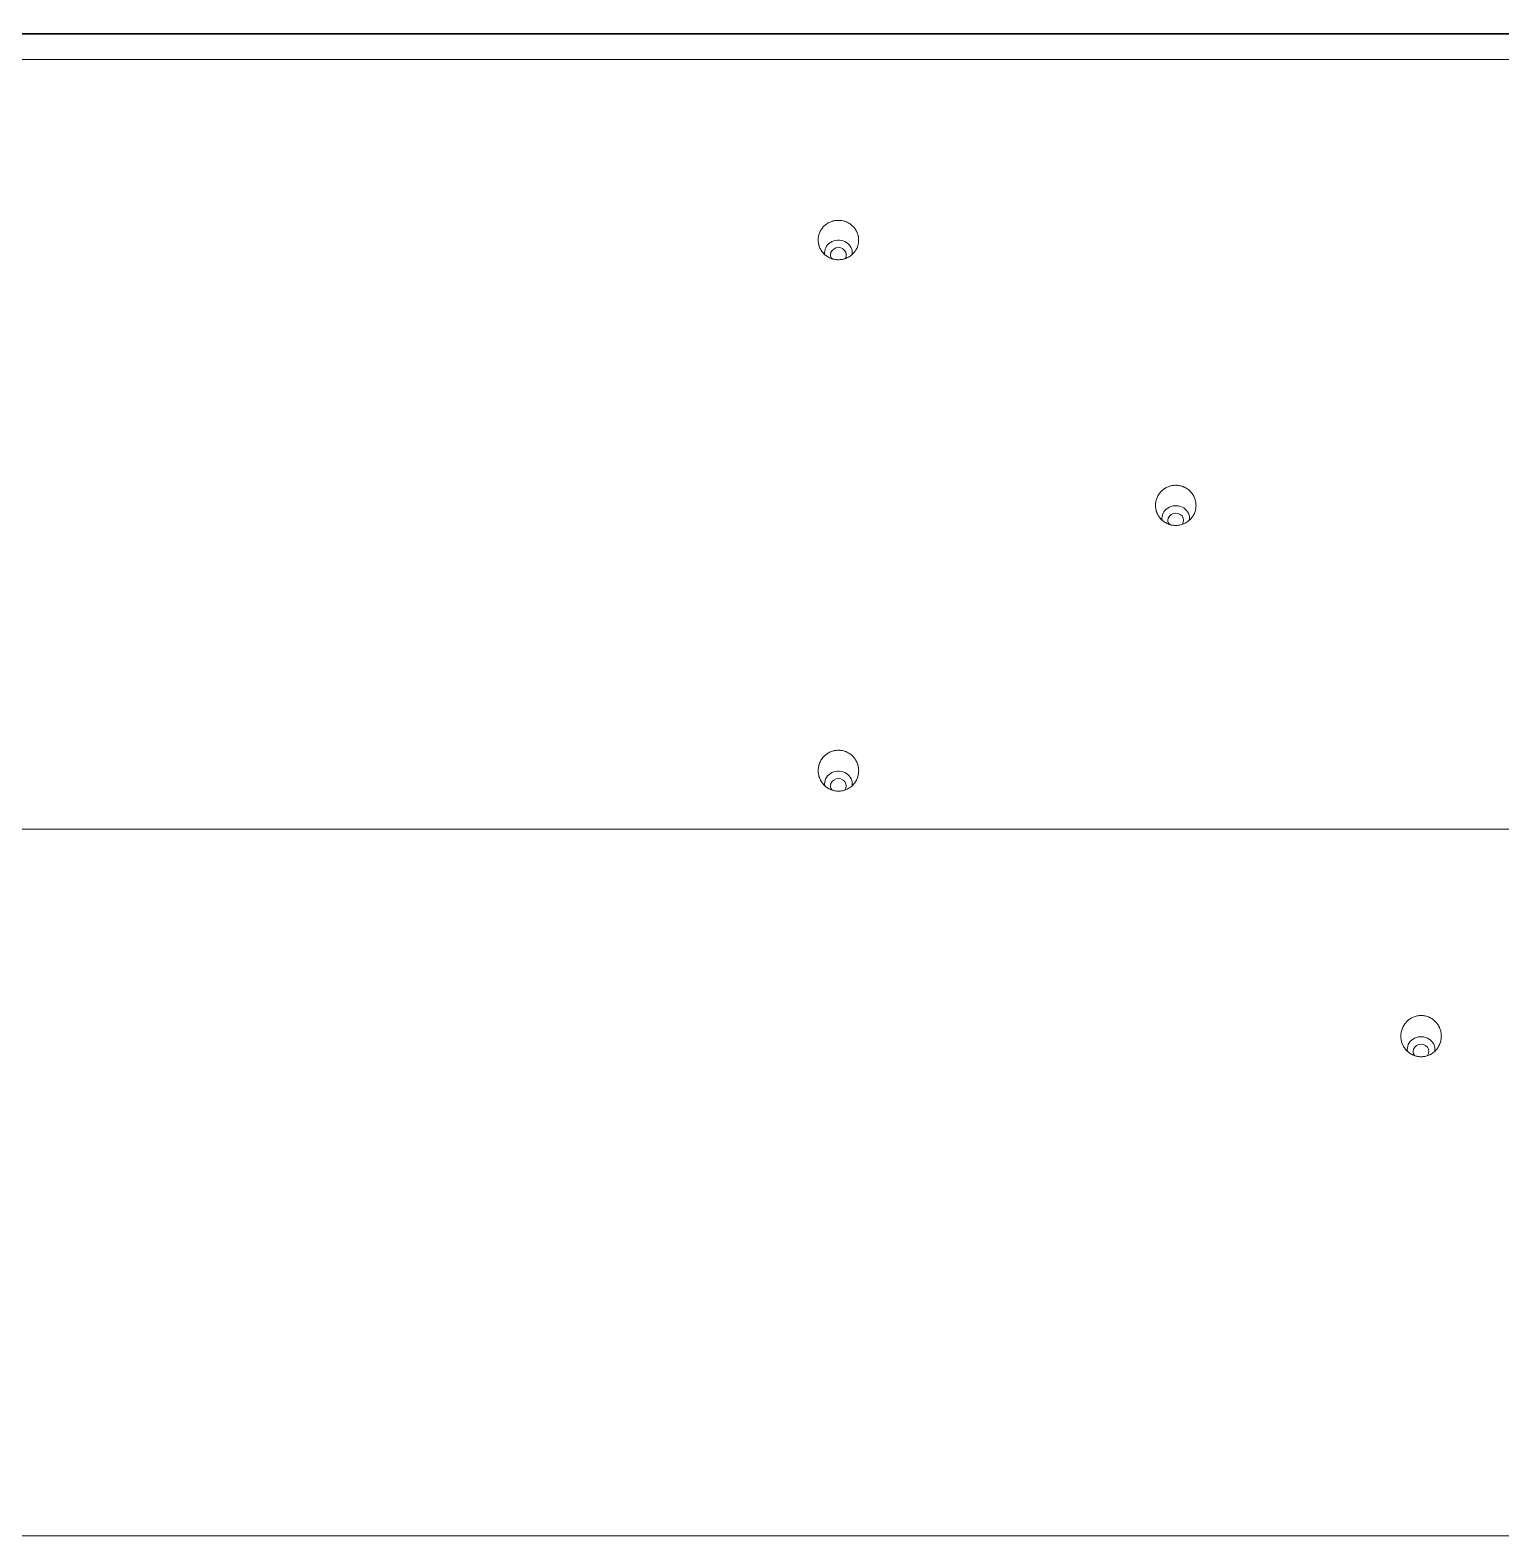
# Model space of a CAD drawing. Header units: millimetres. Extents: x 70151 to 230897, y 35202 to 113211.
# Drawn here: x 171540.4 to 171612.6, y 68722.8 to 68796.8 of the extents above; entities that cross this region are included whole.
import ezdxf

# ---------------------------------------------------------------- set-up
doc = ezdxf.new("R2010")
doc.units = ezdxf.units.MM
doc.header["$LTSCALE"] = 50
doc.layers.add('2-con', color=2, linetype='Continuous')
doc.layers.add('mark-B', color=2, linetype='Continuous', lineweight=20)

# ---------------------------------------------------------------- blocks, each defined once
blk = doc.blocks.new('무풍1way 일반')
at = {"layer": 'mark-B'}
for p, q in [((-439.258, -500.218), (439.258, -500.218)), ((-439.258, -500.239), (439.258, -500.239))]:
    blk.add_line(p, q, dxfattribs=at)
for centre, major_axis, start_param, end_param in [((-99.409, -450.344), (-0.681, 0), 0, 3.289247), ((-99.409, -450.344), (-0.681, 0), 6.147509, 6.283185), ((-99.409, -450.247), (0.387, 0), 2.532313, 6.283185), ((-99.409, -450.247), (0.387, 0), 0, 0.61448), ((-70.791, -463.388), (-0.681, 0), 0, 3.288756), ((-70.791, -463.388), (-0.681, 0), 6.146921, 6.283185), ((-70.791, -463.291), (0.387, 0), 2.502574, 6.283185), ((-70.791, -463.291), (0.387, 0), 0, 0.658559), ((-87.359, -476.432), (-0.681, 0), 0, 3.281592), ((-87.359, -476.432), (-0.681, 0), 6.157132, 6.283185), ((-87.359, -476.335), (0.387, 0), 2.533691, 6.283185), ((-87.359, -476.335), (0.387, 0), 0, 0.623218), ((-70.791, -489.476), (-0.681, 0), 0, 3.274619), ((-70.791, -489.476), (-0.681, 0), 6.168224, 6.283185), ((-70.791, -489.379), (0.387, 0), 2.563346, 6.283185), ((-70.791, -489.379), (0.387, 0), 0, 0.584428)]:
    blk.add_ellipse(centre, major_axis=major_axis, ratio=0.913545, start_param=start_param, end_param=end_param, dxfattribs=at)
for points in [[(0, -426.445), (-146.419, -426.445), (-292.838, -426.445), (-439.257, -426.445)], [(-439.141, -461.163), (-292.761, -461.163), (-146.38, -461.163), (0, -461.163)], [(0, -498.971), (-146.42, -498.971), (-292.839, -498.971), (-439.259, -498.971)]]:
    blk.add_open_spline(points, degree=3, dxfattribs=at)
for points, degree, knots in [([(-100.402, -450.941), (-100.399, -450.875), (-100.389, -450.811), (-100.366, -450.716), (-100.356, -450.685), (-100.34, -450.639), (-100.334, -450.624), (-100.322, -450.593), (-100.315, -450.578), (-100.281, -450.504), (-100.248, -450.447), (-100.19, -450.368), (-100.17, -450.342), (-100.137, -450.305), (-100.126, -450.293), (-100.103, -450.269), (-100.091, -450.258), (-100.031, -450.202), (-99.979, -450.163), (-99.908, -450.119), (-99.894, -450.111), (-99.865, -450.095), (-99.85, -450.088), (-99.805, -450.066), (-99.775, -450.053), (-99.682, -450.019), (-99.618, -450.003), (-99.536, -449.991), (-99.519, -449.989), (-99.486, -449.985), (-99.437, -449.982), (-99.354, -449.982), (-99.289, -449.989), (-99.24, -449.997), (-99.223, -450), (-99.19, -450.007), (-99.174, -450.011), (-99.094, -450.032), (-99.033, -450.055), (-98.959, -450.092), (-98.944, -450.1), (-98.915, -450.116), (-98.901, -450.124), (-98.859, -450.151), (-98.805, -450.189), (-98.755, -450.231), (-98.707, -450.276), (-98.685, -450.3), (-98.62, -450.375), (-98.582, -450.429), (-98.533, -450.514), (-98.518, -450.543), (-98.498, -450.588), (-98.492, -450.603), (-98.48, -450.633), (-98.474, -450.649), (-98.448, -450.726), (-98.433, -450.789), (-98.421, -450.87), (-98.42, -450.886), (-98.417, -450.919), (-98.416, -450.935), (-98.413, -450.985), (-98.414, -451.017), (-98.419, -451.115), (-98.428, -451.179), (-98.452, -451.274), (-98.461, -451.306), (-98.483, -451.368), (-98.495, -451.398), (-98.536, -451.486), (-98.569, -451.543), (-98.617, -451.61), (-98.627, -451.623), (-98.648, -451.649), (-98.68, -451.686), (-98.737, -451.745), (-98.787, -451.787), (-98.826, -451.817), (-98.84, -451.827), (-98.867, -451.845), (-98.881, -451.854), (-98.951, -451.898), (-99.011, -451.926), (-99.103, -451.96), (-99.135, -451.97), (-99.2, -451.986), (-99.232, -451.993), (-99.33, -452.008), (-99.396, -452.011), (-99.479, -452.006), (-99.496, -452.005), (-99.529, -452.001), (-99.578, -451.995), (-99.659, -451.978), (-99.722, -451.958), (-99.768, -451.94), (-99.783, -451.934), (-99.814, -451.921), (-99.829, -451.914), (-99.903, -451.877), (-99.959, -451.842), (-100.037, -451.782), (-100.062, -451.76), (-100.11, -451.715), (-100.133, -451.691), (-100.197, -451.617), (-100.235, -451.564), (-100.276, -451.492), (-100.284, -451.478), (-100.299, -451.448), (-100.32, -451.404), (-100.35, -451.328), (-100.368, -451.266), (-100.38, -451.218), (-100.383, -451.202), (-100.389, -451.17), (-100.392, -451.154), (-100.403, -451.072), (-100.406, -451.007), (-100.402, -450.941)], 3, [0, 0, 0, 0, 0.03125, 0.03125, 0.046875, 0.046875, 0.054687, 0.054687, 0.0625, 0.0625, 0.09375, 0.09375, 0.109375, 0.109375, 0.117187, 0.117187, 0.125, 0.125, 0.15625, 0.15625, 0.164062, 0.164062, 0.171875, 0.171875, 0.1875, 0.1875, 0.21875, 0.21875, 0.226562, 0.226562, 0.234375, 0.25, 0.265625, 0.265625, 0.273437, 0.273437, 0.28125, 0.28125, 0.3125, 0.3125, 0.320312, 0.320312, 0.328125, 0.328125, 0.34375, 0.359375, 0.359375, 0.375, 0.375, 0.40625, 0.40625, 0.421875, 0.421875, 0.429687, 0.429687, 0.4375, 0.4375, 0.46875, 0.46875, 0.476562, 0.476562, 0.484375, 0.484375, 0.5, 0.5, 0.53125, 0.53125, 0.546875, 0.546875, 0.5625, 0.5625, 0.59375, 0.59375, 0.601562, 0.601562, 0.609375, 0.625, 0.640625, 0.640625, 0.648438, 0.648438, 0.65625, 0.65625, 0.6875, 0.6875, 0.703125, 0.703125, 0.71875, 0.71875, 0.75, 0.75, 0.757812, 0.757812, 0.765625, 0.78125, 0.796875, 0.796875, 0.804687, 0.804687, 0.8125, 0.8125, 0.84375, 0.84375, 0.859375, 0.859375, 0.875, 0.875, 0.90625, 0.90625, 0.914062, 0.914062, 0.921875, 0.9375, 0.953125, 0.953125, 0.960937, 0.960937, 0.96875, 0.96875, 1, 1, 1, 1]), ([(-69.798, -463.985), (-69.794, -464.05), (-69.798, -464.115), (-69.811, -464.211), (-69.817, -464.243), (-69.829, -464.29), (-69.833, -464.306), (-69.842, -464.337), (-69.847, -464.353), (-69.874, -464.43), (-69.901, -464.488), (-69.95, -464.572), (-69.968, -464.6), (-69.997, -464.64), (-70.007, -464.653), (-70.027, -464.678), (-70.038, -464.691), (-70.092, -464.752), (-70.139, -464.796), (-70.205, -464.846), (-70.218, -464.856), (-70.245, -464.874), (-70.259, -464.883), (-70.301, -464.909), (-70.33, -464.925), (-70.418, -464.968), (-70.48, -464.991), (-70.56, -465.012), (-70.576, -465.015), (-70.609, -465.022), (-70.658, -465.031), (-70.739, -465.039), (-70.805, -465.039), (-70.855, -465.037), (-70.871, -465.036), (-70.904, -465.032), (-70.921, -465.03), (-71.003, -465.018), (-71.066, -465.002), (-71.144, -464.974), (-71.159, -464.968), (-71.19, -464.955), (-71.205, -464.948), (-71.249, -464.927), (-71.278, -464.911), (-71.362, -464.86), (-71.414, -464.82), (-71.475, -464.764), (-71.487, -464.753), (-71.51, -464.73), (-71.543, -464.694), (-71.594, -464.63), (-71.63, -464.576), (-71.663, -464.52), (-71.678, -464.49), (-71.719, -464.402), (-71.741, -464.341), (-71.76, -464.262), (-71.764, -464.246), (-71.77, -464.214), (-71.773, -464.198), (-71.78, -464.15), (-71.783, -464.117), (-71.788, -464.021), (-71.785, -463.956), (-71.771, -463.859), (-71.765, -463.827), (-71.749, -463.764), (-71.74, -463.733), (-71.708, -463.641), (-71.681, -463.582), (-71.632, -463.497), (-71.614, -463.47), (-71.576, -463.417), (-71.535, -463.366), (-71.49, -463.319), (-71.454, -463.286), (-71.442, -463.275), (-71.417, -463.254), (-71.404, -463.243), (-71.338, -463.193), (-71.283, -463.159), (-71.194, -463.116), (-71.164, -463.103), (-71.117, -463.086), (-71.102, -463.08), (-71.07, -463.07), (-71.054, -463.066), (-70.975, -463.045), (-70.91, -463.035), (-70.827, -463.031), (-70.81, -463.03), (-70.777, -463.03), (-70.727, -463.031), (-70.646, -463.039), (-70.581, -463.052), (-70.533, -463.064), (-70.517, -463.069), (-70.486, -463.079), (-70.47, -463.084), (-70.392, -463.112), (-70.333, -463.141), (-70.249, -463.192), (-70.222, -463.21), (-70.169, -463.25), (-70.144, -463.271), (-70.072, -463.338), (-70.029, -463.387), (-69.98, -463.453), (-69.971, -463.466), (-69.953, -463.494), (-69.927, -463.536), (-69.889, -463.607), (-69.865, -463.667), (-69.849, -463.713), (-69.844, -463.729), (-69.834, -463.76), (-69.83, -463.776), (-69.81, -463.855), (-69.801, -463.92), (-69.798, -463.985)], 3, [0, 0, 0, 0, 0.03125, 0.03125, 0.046875, 0.046875, 0.054688, 0.054688, 0.0625, 0.0625, 0.09375, 0.09375, 0.109375, 0.109375, 0.117188, 0.117188, 0.125, 0.125, 0.15625, 0.15625, 0.164063, 0.164063, 0.171875, 0.171875, 0.1875, 0.1875, 0.21875, 0.21875, 0.226563, 0.226563, 0.234375, 0.25, 0.265625, 0.265625, 0.273438, 0.273438, 0.28125, 0.28125, 0.3125, 0.3125, 0.320313, 0.320313, 0.328125, 0.328125, 0.34375, 0.34375, 0.375, 0.375, 0.382813, 0.382813, 0.390625, 0.40625, 0.421875, 0.421875, 0.4375, 0.4375, 0.46875, 0.46875, 0.476563, 0.476563, 0.484375, 0.484375, 0.5, 0.5, 0.53125, 0.53125, 0.546875, 0.546875, 0.5625, 0.5625, 0.59375, 0.59375, 0.609375, 0.609375, 0.625, 0.640625, 0.640625, 0.648438, 0.648438, 0.65625, 0.65625, 0.6875, 0.6875, 0.703125, 0.703125, 0.710938, 0.710938, 0.71875, 0.71875, 0.75, 0.75, 0.757813, 0.757813, 0.765625, 0.78125, 0.796875, 0.796875, 0.804688, 0.804688, 0.8125, 0.8125, 0.84375, 0.84375, 0.859375, 0.859375, 0.875, 0.875, 0.90625, 0.90625, 0.914063, 0.914063, 0.921875, 0.9375, 0.953125, 0.953125, 0.960938, 0.960938, 0.96875, 0.96875, 1, 1, 1, 1]), ([(-86.366, -477.03), (-86.363, -477.094), (-86.367, -477.158), (-86.381, -477.252), (-86.388, -477.283), (-86.404, -477.345), (-86.414, -477.376), (-86.447, -477.467), (-86.475, -477.524), (-86.525, -477.607), (-86.543, -477.633), (-86.582, -477.685), (-86.603, -477.71), (-86.669, -477.781), (-86.717, -477.824), (-86.796, -477.882), (-86.823, -477.9), (-86.88, -477.933), (-86.909, -477.948), (-86.997, -477.989), (-87.059, -478.011), (-87.187, -478.042), (-87.252, -478.051), (-87.35, -478.055), (-87.383, -478.055), (-87.433, -478.052), (-87.449, -478.051), (-87.482, -478.047), (-87.498, -478.045), (-87.579, -478.032), (-87.643, -478.016), (-87.719, -477.988), (-87.735, -477.982), (-87.765, -477.969), (-87.78, -477.962), (-87.824, -477.941), (-87.853, -477.925), (-87.936, -477.875), (-87.988, -477.836), (-88.06, -477.769), (-88.083, -477.746), (-88.126, -477.698), (-88.166, -477.648), (-88.202, -477.594), (-88.235, -477.538), (-88.25, -477.509), (-88.29, -477.422), (-88.311, -477.362), (-88.33, -477.284), (-88.333, -477.268), (-88.339, -477.237), (-88.342, -477.221), (-88.349, -477.173), (-88.352, -477.141), (-88.356, -477.046), (-88.352, -476.982), (-88.34, -476.903), (-88.337, -476.887), (-88.33, -476.855), (-88.319, -476.808), (-88.295, -476.732), (-88.27, -476.673), (-88.243, -476.615), (-88.227, -476.587), (-88.177, -476.504), (-88.138, -476.452), (-88.072, -476.381), (-88.049, -476.358), (-88.001, -476.315), (-87.975, -476.294), (-87.896, -476.237), (-87.84, -476.204), (-87.767, -476.169), (-87.752, -476.163), (-87.721, -476.15), (-87.706, -476.145), (-87.659, -476.128), (-87.627, -476.119), (-87.532, -476.096), (-87.467, -476.087), (-87.385, -476.083), (-87.368, -476.083), (-87.335, -476.083), (-87.286, -476.085), (-87.205, -476.093), (-87.141, -476.106), (-87.093, -476.119), (-87.077, -476.123), (-87.046, -476.133), (-87.03, -476.138), (-86.953, -476.167), (-86.894, -476.195), (-86.811, -476.246), (-86.784, -476.264), (-86.731, -476.304), (-86.706, -476.325), (-86.635, -476.39), (-86.592, -476.439), (-86.544, -476.504), (-86.535, -476.517), (-86.517, -476.544), (-86.492, -476.586), (-86.454, -476.657), (-86.43, -476.716), (-86.414, -476.761), (-86.409, -476.777), (-86.4, -476.807), (-86.396, -476.823), (-86.377, -476.901), (-86.368, -476.965), (-86.366, -477.03)], 3, [0, 0, 0, 0, 0.03125, 0.03125, 0.046875, 0.046875, 0.0625, 0.0625, 0.09375, 0.09375, 0.109375, 0.109375, 0.125, 0.125, 0.15625, 0.15625, 0.171875, 0.171875, 0.1875, 0.1875, 0.21875, 0.21875, 0.25, 0.25, 0.265625, 0.265625, 0.273438, 0.273438, 0.28125, 0.28125, 0.3125, 0.3125, 0.320313, 0.320313, 0.328125, 0.328125, 0.34375, 0.34375, 0.375, 0.375, 0.390625, 0.390625, 0.40625, 0.421875, 0.421875, 0.4375, 0.4375, 0.46875, 0.46875, 0.476563, 0.476563, 0.484375, 0.484375, 0.5, 0.5, 0.53125, 0.53125, 0.539063, 0.539063, 0.546875, 0.5625, 0.578125, 0.578125, 0.59375, 0.59375, 0.625, 0.625, 0.640625, 0.640625, 0.65625, 0.65625, 0.6875, 0.6875, 0.695313, 0.695313, 0.703125, 0.703125, 0.71875, 0.71875, 0.75, 0.75, 0.757813, 0.757813, 0.765625, 0.78125, 0.796875, 0.796875, 0.804688, 0.804688, 0.8125, 0.8125, 0.84375, 0.84375, 0.859375, 0.859375, 0.875, 0.875, 0.90625, 0.90625, 0.914063, 0.914063, 0.921875, 0.9375, 0.953125, 0.953125, 0.960938, 0.960938, 0.96875, 0.96875, 1, 1, 1, 1]), ([(-69.797, -490.074), (-69.795, -490.137), (-69.8, -490.2), (-69.815, -490.293), (-69.822, -490.324), (-69.839, -490.385), (-69.849, -490.415), (-69.883, -490.504), (-69.912, -490.56), (-69.963, -490.64), (-69.982, -490.666), (-70.021, -490.717), (-70.043, -490.741), (-70.109, -490.81), (-70.158, -490.852), (-70.237, -490.908), (-70.265, -490.925), (-70.322, -490.957), (-70.379, -490.986), (-70.44, -491.009), (-70.486, -491.024), (-70.502, -491.029), (-70.533, -491.038), (-70.549, -491.042), (-70.63, -491.06), (-70.694, -491.068), (-70.792, -491.071), (-70.825, -491.071), (-70.874, -491.068), (-70.89, -491.066), (-70.923, -491.062), (-70.939, -491.06), (-71.02, -491.047), (-71.083, -491.031), (-71.159, -491.002), (-71.174, -490.996), (-71.204, -490.984), (-71.219, -490.977), (-71.263, -490.955), (-71.292, -490.94), (-71.374, -490.89), (-71.426, -490.851), (-71.497, -490.785), (-71.52, -490.762), (-71.563, -490.715), (-71.603, -490.665), (-71.638, -490.612), (-71.67, -490.557), (-71.685, -490.529), (-71.725, -490.442), (-71.745, -490.383), (-71.764, -490.306), (-71.767, -490.291), (-71.773, -490.26), (-71.775, -490.244), (-71.781, -490.197), (-71.784, -490.165), (-71.787, -490.071), (-71.783, -490.009), (-71.769, -489.931), (-71.766, -489.915), (-71.76, -489.884), (-71.748, -489.838), (-71.723, -489.763), (-71.698, -489.705), (-71.676, -489.663), (-71.669, -489.649), (-71.653, -489.621), (-71.645, -489.607), (-71.602, -489.54), (-71.562, -489.49), (-71.496, -489.421), (-71.473, -489.398), (-71.436, -489.367), (-71.423, -489.357), (-71.398, -489.337), (-71.385, -489.327), (-71.319, -489.281), (-71.262, -489.249), (-71.188, -489.216), (-71.173, -489.21), (-71.143, -489.198), (-71.127, -489.193), (-71.08, -489.177), (-71.049, -489.168), (-70.954, -489.147), (-70.889, -489.138), (-70.807, -489.136), (-70.791, -489.135), (-70.758, -489.136), (-70.709, -489.138), (-70.628, -489.147), (-70.564, -489.161), (-70.517, -489.173), (-70.501, -489.178), (-70.469, -489.188), (-70.454, -489.193), (-70.377, -489.221), (-70.319, -489.249), (-70.236, -489.3), (-70.209, -489.318), (-70.157, -489.357), (-70.133, -489.378), (-70.062, -489.443), (-70.019, -489.49), (-69.972, -489.555), (-69.963, -489.568), (-69.945, -489.595), (-69.92, -489.636), (-69.883, -489.706), (-69.859, -489.764), (-69.844, -489.809), (-69.839, -489.824), (-69.83, -489.855), (-69.826, -489.87), (-69.808, -489.948), (-69.799, -490.01), (-69.797, -490.074)], 3, [0, 0, 0, 0, 0.03125, 0.03125, 0.046875, 0.046875, 0.0625, 0.0625, 0.09375, 0.09375, 0.109375, 0.109375, 0.125, 0.125, 0.15625, 0.15625, 0.171875, 0.171875, 0.1875, 0.203125, 0.203125, 0.210938, 0.210938, 0.21875, 0.21875, 0.25, 0.25, 0.265625, 0.265625, 0.273438, 0.273438, 0.28125, 0.28125, 0.3125, 0.3125, 0.320313, 0.320313, 0.328125, 0.328125, 0.34375, 0.34375, 0.375, 0.375, 0.390625, 0.390625, 0.40625, 0.421875, 0.421875, 0.4375, 0.4375, 0.46875, 0.46875, 0.476563, 0.476563, 0.484375, 0.484375, 0.5, 0.5, 0.53125, 0.53125, 0.539063, 0.539063, 0.546875, 0.5625, 0.578125, 0.578125, 0.585938, 0.585938, 0.59375, 0.59375, 0.625, 0.625, 0.640625, 0.640625, 0.648438, 0.648438, 0.65625, 0.65625, 0.6875, 0.6875, 0.695313, 0.695313, 0.703125, 0.703125, 0.71875, 0.71875, 0.75, 0.75, 0.757813, 0.757813, 0.765625, 0.78125, 0.796875, 0.796875, 0.804688, 0.804688, 0.8125, 0.8125, 0.84375, 0.84375, 0.859375, 0.859375, 0.875, 0.875, 0.90625, 0.90625, 0.914063, 0.914063, 0.921875, 0.9375, 0.953125, 0.953125, 0.960938, 0.960938, 0.96875, 0.96875, 1, 1, 1, 1]), ([(443.19, -500.416), (442.614, -500.392), (442.325, -500.381), (441.845, -500.362), (441.459, -500.347), (440.998, -500.33), (440.594, -500.316), (440.141, -500.301), (439.728, -500.29), (438.805, -500.264), (437.997, -500.254), (437.552, -500.248), (437.131, -500.248), (437.037, -500.248), (436.729, -500.248), (436.637, -500.248), (436.451, -500.248), (432.803, -500.248), (422.416, -500.248), (401.641, -500.248), (360.092, -500.248), (276.994, -500.248), (221.595, -500.248), (221.531, -500.248), (0, -500.248), (-110.798, -500.248), (-276.994, -500.248), (-360.092, -500.248), (-401.641, -500.248), (-422.416, -500.248), (-432.803, -500.248), (-437.131, -500.248), (-437.997, -500.248), (-438.124, -500.248), (-438.213, -500.248), (-438.324, -500.248), (-438.64, -500.25), (-438.863, -500.253), (-439.279, -500.259), (-439.728, -500.271), (-440.14, -500.282), (-440.594, -500.299), (-440.997, -500.314), (-441.459, -500.334), (-441.844, -500.351), (-442.325, -500.374), (-442.613, -500.387), (-443.191, -500.416)], 2, [0, 0, 0, 0.000977, 0.000977, 0.001953, 0.001953, 0.00293, 0.00293, 0.003906, 0.003906, 0.005859, 0.005859, 0.006836, 0.006836, 0.007115, 0.007394, 0.007394, 0.007812, 0.015625, 0.03125, 0.0625, 0.125, 0.25, 0.25, 0.5, 0.5, 0.75, 0.875, 0.9375, 0.96875, 0.984375, 0.992188, 0.994141, 0.994141, 0.994385, 0.994385, 0.994629, 0.995117, 0.995117, 0.996094, 0.996094, 0.99707, 0.99707, 0.998047, 0.998047, 0.999023, 0.999023, 1, 1, 1]), ([(443.19, -500.416), (442.614, -500.392), (442.325, -500.381), (441.845, -500.362), (441.459, -500.347), (440.998, -500.33), (440.594, -500.316), (440.141, -500.301), (439.728, -500.29), (438.805, -500.264), (437.997, -500.254), (437.552, -500.248), (437.131, -500.248), (437.037, -500.248), (436.729, -500.248), (436.637, -500.248), (436.451, -500.248), (432.803, -500.248), (422.416, -500.248), (401.641, -500.248), (360.092, -500.248), (276.994, -500.248), (221.595, -500.248), (221.531, -500.248), (0, -500.248), (-110.798, -500.248), (-276.994, -500.248), (-360.092, -500.248), (-401.641, -500.248), (-422.416, -500.248), (-432.803, -500.248), (-437.131, -500.248), (-437.997, -500.248), (-438.124, -500.248), (-438.213, -500.248), (-438.324, -500.248), (-438.64, -500.25), (-438.863, -500.253), (-439.279, -500.259), (-439.728, -500.271), (-440.14, -500.282), (-440.594, -500.299), (-440.997, -500.314), (-441.459, -500.334), (-441.844, -500.351), (-442.325, -500.374), (-442.613, -500.387), (-443.191, -500.416)], 2, [0, 0, 0, 0.000977, 0.000977, 0.001953, 0.001953, 0.00293, 0.00293, 0.003906, 0.003906, 0.005859, 0.005859, 0.006836, 0.006836, 0.007115, 0.007394, 0.007394, 0.007812, 0.015625, 0.03125, 0.0625, 0.125, 0.25, 0.25, 0.5, 0.5, 0.75, 0.875, 0.9375, 0.96875, 0.984375, 0.992188, 0.994141, 0.994141, 0.994385, 0.994385, 0.994629, 0.995117, 0.995117, 0.996094, 0.996094, 0.99707, 0.99707, 0.998047, 0.998047, 0.999023, 0.999023, 1, 1, 1])]:
    blk.add_open_spline(points, degree=degree, knots=knots, dxfattribs=at)
blk = doc.blocks.new('dpdjzjs')
at = {"layer": 'mark-B', "rotation": 180}
blk.add_blockref('무풍1way 일반', (171509.31, 88288.448), dxfattribs=at)

msp = doc.modelspace()

# ---------------------------------------------------------------- block references
at = {"layer": '2-con'}
msp.add_blockref('dpdjzjs', (0, -19992.043), dxfattribs=at)

doc.saveas('drawing.dxf')
